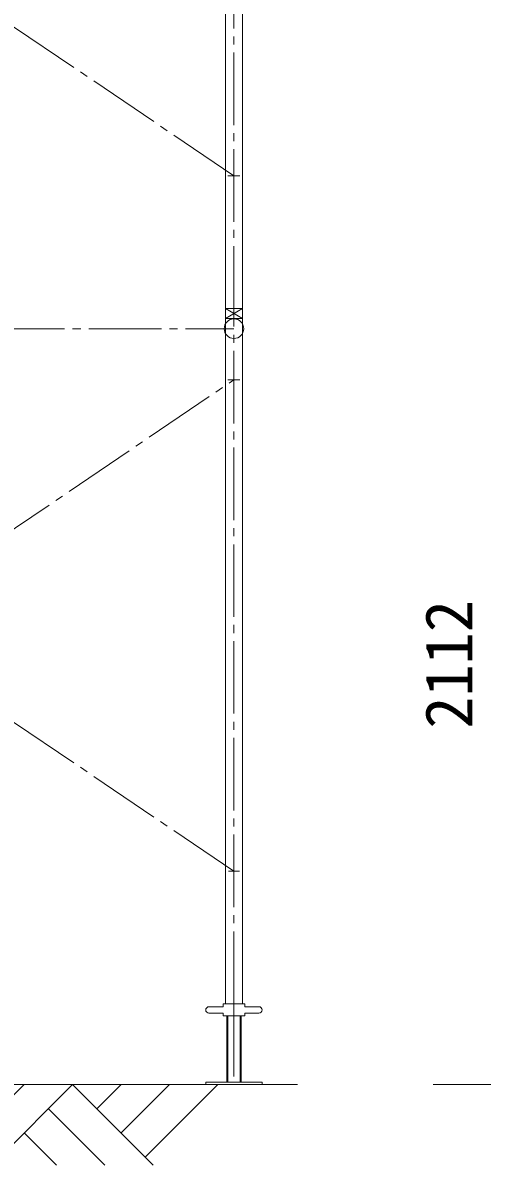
# Model space of a CAD drawing. Units: millimetres, scale not verified. Extents: x -7202 to 7173, y -9671 to 10206.
# Drawn here: x 2301 to 3440, y -54 to 2780 of the extents above; entities that cross this region are included whole.
import ezdxf
from ezdxf.enums import TextEntityAlignment as Align

# ---------------------------------------------------------------- set-up
doc = ezdxf.new("R2010")
doc.units = ezdxf.units.MM
doc.header["$LTSCALE"] = 20
doc.linetypes.add('CHAIN2', pattern=[12, 9, -1, 1, -1])
for name, color, linetype, lineweight in [('0-5_05 寸法', 3, 'Continuous', 18), ('0-B_20 準用実線', 4, 'Continuous', 18), ('0-C_22 準用一点鎖線', 4, 'CHAIN2', 18), ('0-E_80 躯体A', 1, 'Continuous', 18)]:
    doc.layers.add(name, color=color, linetype=linetype, lineweight=lineweight)
doc.styles.add('ＭＳ ゴシック', font='')
doc.styles.get('ＭＳ ゴシック').set_extended_font_data('MS Gothic')

msp = doc.modelspace()

# ---------------------------------------------------------------- linework, layer by layer
at = {"layer": '0-B_20 準用実線'}
for p, q in [((2803.39, 2071.4), (2803.39, 3771.42)), ((2846.09, 3771.42), (2846.09, 2071.4)), ((2803.39, 2071.42), (2803.39, 2046.42)), ((2803.39, 2071.42), (2846.09, 2071.42)), ((2846.09, 2071.42), (2803.39, 2046.42)), ((2846.09, 2046.42), (2803.39, 2071.42)), ((2803.39, 2071.42), (2803.39, 2046.42)), ((2803.39, 2071.42), (2846.09, 2071.42)), ((2803.39, 2071.42), (2846.09, 2046.42)), ((2803.39, 2046.42), (2846.09, 2071.42)), ((2846.09, 2071.42), (2846.09, 2046.42)), ((2807.24, 316.42), (2807.24, 152.42)), ((2809.74, 316.42), (2809.74, 152.42)), ((2839.74, 316.42), (2839.74, 152.42)), ((2842.24, 152.42), (2842.24, 316.42))]:
    msp.add_line(p, q, dxfattribs=at)
for points in [[(2846.09, 2071.42), (2846.09, 2046.42), (2803.39, 2046.42)], [(2846.09, 346.42), (2846.09, 2046.42), (2803.39, 2046.42), (2803.39, 346.42)], [(2886.74, 339.42), (2851.74, 339.42), (2851.74, 346.42), (2797.74, 346.42), (2797.74, 339.42), (2762.74, 339.42)], [(2762.74, 323.42), (2797.74, 323.42), (2797.74, 316.42), (2851.74, 316.42), (2851.74, 323.42), (2886.74, 323.42)], [(2894.74, 152.42), (2754.74, 152.42), (2754.74, 146.42)], [(2894.74, 152.42), (2894.74, 146.42), (2754.74, 146.42)]]:
    msp.add_lwpolyline(points, dxfattribs=at)
msp.add_circle((2824.74, 2021.42), 24.3, dxfattribs=at)
for centre, start, end in [((2762.74, 331.42), 90, 270), ((2886.74, 331.42), 270, 90)]:
    msp.add_arc(centre, 8, start, end, dxfattribs=at)
at = {"layer": '0-C_22 準用一点鎖線'}
for p, q in [((2824.74, 2046.42), (2824.74, 3796.42)), ((2824.74, 2400.42), (1024.74, 3619.42)), ((2809.91, 2400.42), (2839.57, 2400.42)), ((2824.74, 346.42), (2824.74, 2071.42)), ((1024.74, 2021.42), (2824.74, 2021.42)), ((1024.74, 675.42), (2824.74, 1894.42)), ((2824.74, 675.42), (1024.74, 1894.42)), ((2809.91, 1894.42), (2839.57, 1894.42)), ((2838.39, 675.42), (2811.09, 675.42)), ((2824.74, 346.42), (2824.74, 146.42))]:
    msp.add_line(p, q, dxfattribs=at)
at = {"layer": '0-E_80 躯体A'}
for p, q in [((-6744.15, 146.42), (2982.27, 146.42)), ((2104.74, -53.58), (2304.74, 146.42)), ((2224.74, -53.58), (2424.74, 146.42)), ((2624.74, -53.58), (2424.74, 146.42)), ((2484.74, 86.42), (2544.74, 146.42)), ((2544.74, 26.42), (2664.74, 146.42)), ((2604.74, -33.58), (2784.74, 146.42)), ((3318.7, 146.42), (6402.44, 146.42)), ((2504.74, -53.58), (2364.74, 86.42)), ((2384.74, -53.58), (2304.74, 26.42))]:
    msp.add_line(p, q, dxfattribs=at)

# ---------------------------------------------------------------- texts
at = {"layer": '0-5_05 寸法', "color": 7, "style": 'ＭＳ ゴシック'}
msp.add_text('2112', height=117.3, rotation=90, dxfattribs=at).set_placement((3451.16, 1029.06), align=Align.BOTTOM_LEFT)

doc.saveas('drawing.dxf')
